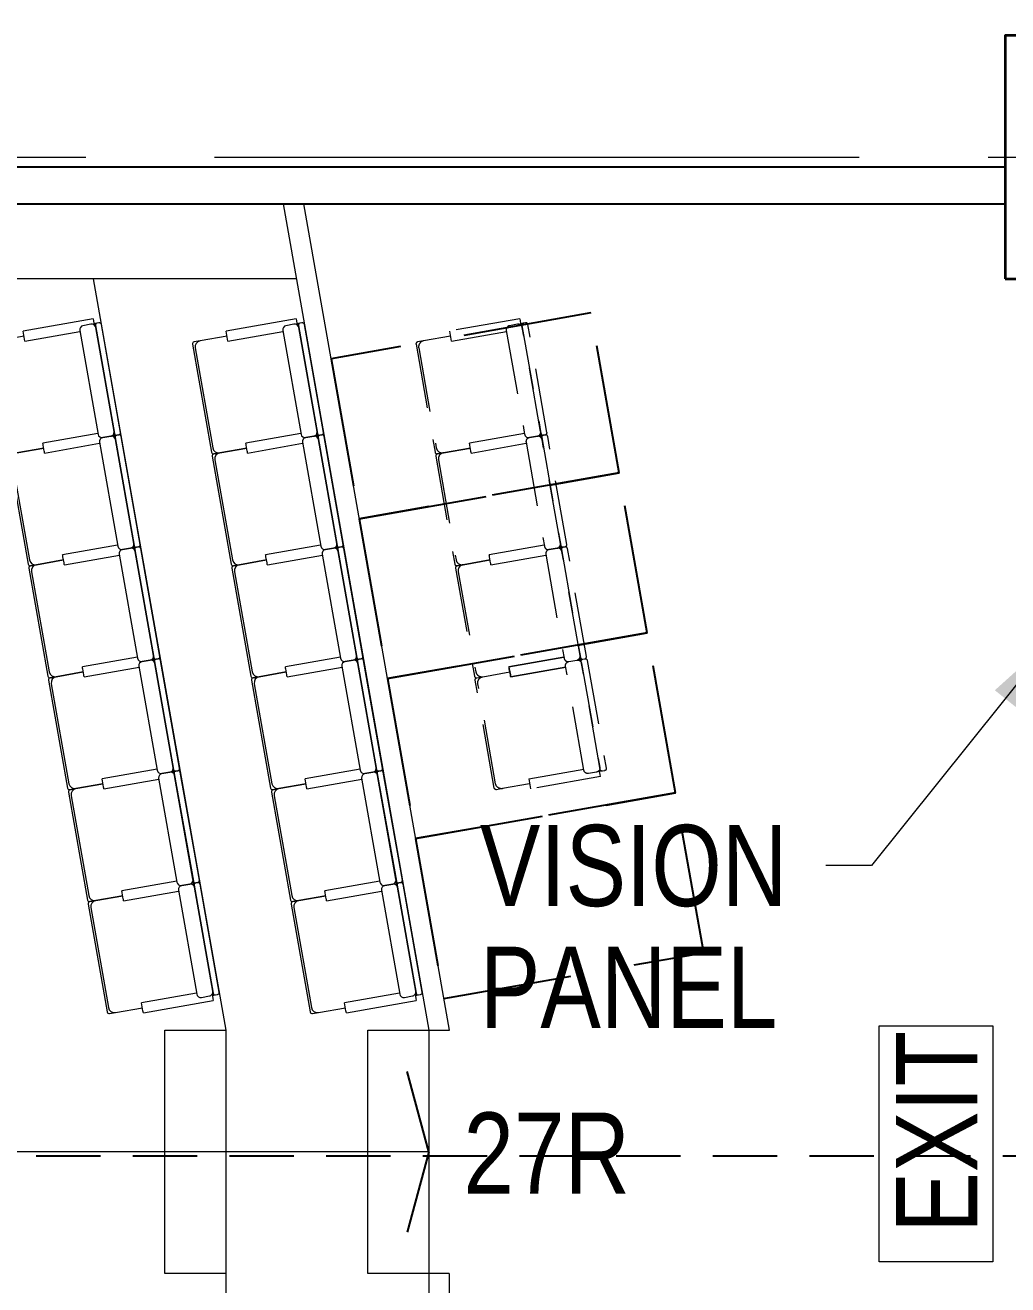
# Model space of a CAD drawing. Header units: millimetres. Extents: x 833576263 to 1668046980, y 817519639 to 1636103653.
# Drawn here: x 834019462 to 834024303, y 818074372 to 818080577 of the extents above; entities that cross this region are included whole.
import ezdxf

# ---------------------------------------------------------------- set-up
doc = ezdxf.new("R2010")
doc.units = ezdxf.units.MM
doc.header["$LTSCALE"] = 100
doc.header["$MEASUREMENT"] = 0
for name, pattern in [('R_P_Grid$0$CENTER', [50.8, 31.75, -6.35, 6.35, -6.35]), ('R_P_LG$0$HIDDEN', [9.525, 6.35, -3.175]), ('R_P_LG$0$HIDDEN2', [4.7625, 3.175, -1.5875])]:
    doc.linetypes.add(name, pattern=pattern)
doc.layers.get('Defpoints').update_dxf_attribs({"color": 170})
for name, color, linetype, lineweight in [('R_P_Grid$0$RDA0251', 1, 'R_P_Grid$0$CENTER', 18), ('R_P_LG$0$RDA04011', 4, 'Continuous', 25), ('R_P_LG$0$RDA0624', 7, 'Continuous', 13), ('R_P_LG$0$RDA2202', 3, 'Continuous', 25), ('R_P_LG$0$RDA2301', 7, 'Continuous', 18), ('R_P_LG$0$RDA2804S', 2, 'Continuous', 35), ('R_P_LG$0$RDA4401', 1, 'Continuous', 18), ('R_P_LG$0$RDA7101', 1, 'Continuous', 18), ('R_P_LG$0$RDA7202', 1, 'Continuous', 13)]:
    doc.layers.add(name, color=color, linetype=linetype, lineweight=lineweight)
doc.layers.add('R_P_LG$0$D-MOE-REF', color=7, linetype='R_P_LG$0$HIDDEN2', true_color=0x9f7fff, plot=False)
doc.layers.add('X-REF', color=7, linetype='Continuous')
doc.styles.add('R_P_LG$0$Arial', font='arial.ttf', dxfattribs={"width": 0.8})
doc.styles.add('R_P_LG$0$Arial_3', font='arial.ttf', dxfattribs={"width": 0.8, "height": 800})
doc.styles.add('R_P_LG$0$romans', font='arial.ttf', dxfattribs={"width": 0.8})
doc.dimstyles.new('R_P_LG$0$M_200LA', dxfattribs={"dimscale": 200, "dimtxt": 2.5, "dimasz": 2, "dimexe": 0.8, "dimexo": 0, "dimgap": 0.75, "dimtad": 1, "dimdec": 0, "dimrnd": 1, "dimzin": 12, "dimdsep": 46, "dimtxsty": 'R_P_LG$0$romans', "dimcen": 2, "dimdle": 1, "dimclrd": 7, "dimclre": 7, "dimclrt": 4, "dimaunit": 1, "dimadec": 3, "dimazin": 0, "dimtfac": 1, "dimtdec": 0, "dimtix": 1, "dimtmove": 2, "dimatfit": 3, "dimfxl": 1, "dimtolj": 1, "dimlwd": 18, "dimlwe": 18, "dimarcsym": 0})

# ---------------------------------------------------------------- blocks, each defined once
blk = doc.blocks.new('R_P_Grid')
at = {"layer": 'R_P_Grid$0$RDA0251'}
blk.add_line((833964515, 818079926.7), (834072885.2, 818079926.7), dxfattribs=at)
blk = doc.blocks.new('R_P_LG$0$P46A_FUNI_Lecture_seat - P46A_FUNI_Lecture_seat-3327715-LG_F _5_000 Mpd_')
at = {"layer": 'R_P_LG$0$RDA7202'}
for p, q in [((-280, 270), (-280, 240)), ((270, 280), (-270, 280)), ((250, 270), (-250, 270)), ((280, 240), (280, 270)), ((-280, 240), (-280, 105)), ((280, 105), (280, 240)), ((-305, 105), (-305, -245)), ((-305, 105), (-295, 105)), ((-295, 105), (-265, 105)), ((-265, 105), (-255, 105)), ((-255, -170), (-255, 105)), ((255, 105), (255, -170)), ((255, 105), (257.9, 105)), ((257.9, 105), (260, 105)), ((260, 105), (262.4, 105)), ((262.4, 105), (265, 105)), ((265, 105), (295, 105)), ((295, 105), (297.6, 105)), ((297.6, 105), (300, 105)), ((300, 105), (302.1, 105)), ((302.1, 105), (303.7, 105)), ((303.7, 105), (305, 105)), ((305, -170), (305, 105)), ((260, -170), (-260, -170)), ((-295, -245), (-305, -245)), ((-273, -245), (-295, -245)), ((-280, -190), (-280, -230)), ((-280, -245), (-280, -260)), ((287, -245), (273, -245)), ((280, -230), (280, -190)), ((280, -260), (280, -245)), ((-280, -260), (-280, -270)), ((270, -250), (-270, -250)), ((-270, -280), (270, -280)), ((-260, -250), (260, -250)), ((280, -270), (280, -260))]:
    blk.add_line(p, q, dxfattribs=at)
for centre, radius, start, end in [((-270, 270), 10, 90, 180), ((270, 270), 10, 0, 90), ((-250, -240), 30, 189.65926, 206.76557), ((-270, -260), 10, 90, 180), ((-270, -270), 10, 180, 270), ((-270, -270), 10, 180, 270), ((270, -260), 10, 0, 90), ((270, -270), 10, 270, 0), ((270, -270), 10, 285, 0)]:
    blk.add_arc(centre, radius, start, end, dxfattribs=at)
for centre, major_axis, start_param, end_param in [((-250, 240), (0, 30), 0, 1.570796), ((250, 240), (0, 30), 4.712389, 6.283185), ((-260, -190), (0, 20), 0, 1.570796), ((260, -190), (0, 20), 4.712389, 6.283185), ((-260, -230), (0, 20), 1.570796, 3.141593), ((260, -230), (0, 20), 3.141593, 4.712389), ((250, -240), (6.6, 29.3), 4.490018, 4.766174)]:
    blk.add_ellipse(centre, major_axis=major_axis, ratio=1, start_param=start_param, end_param=end_param, dxfattribs=at)
blk = doc.blocks.new('R_P_LG$0$P46A_FUNI_Lecture_seat - P46A_FUNI_Lecture_seat-V36-LG_F _5_000 Mpd_')
at = {"layer": 'R_P_LG$0$RDA7202'}
for p, q in [((-280, 270), (-280, 240)), ((270, 280), (-270, 280)), ((250, 270), (-250, 270)), ((280, 240), (280, 270)), ((-280, 240), (-280, 105)), ((280, 105), (280, 240)), ((-305, 105), (-305, -170)), ((-305, 105), (-302.1, 105)), ((-302.1, 105), (-300, 105)), ((-300, 105), (-297.6, 105)), ((-297.6, 105), (-295, 105)), ((-295, 105), (-265, 105)), ((-265, 105), (-262.4, 105)), ((-262.4, 105), (-260, 105)), ((-260, 105), (-257.9, 105)), ((-257.9, 105), (-255, 105)), ((-255, -170), (-255, 105)), ((255, 105), (255, -170)), ((255, 105), (257.9, 105)), ((257.9, 105), (260, 105)), ((260, 105), (262.4, 105)), ((262.4, 105), (265, 105)), ((265, 105), (295, 105)), ((295, 105), (297.6, 105)), ((297.6, 105), (300, 105)), ((300, 105), (302.1, 105)), ((302.1, 105), (303.7, 105)), ((303.7, 105), (305, 105)), ((305, -170), (305, 105)), ((260, -170), (-260, -170)), ((-273, -245), (-287, -245)), ((-280, -190), (-280, -230)), ((-280, -245), (-280, -260)), ((287, -245), (273, -245)), ((280, -230), (280, -190)), ((280, -260), (280, -245)), ((-280, -260), (-280, -270)), ((270, -250), (-270, -250)), ((-270, -280), (270, -280)), ((-260, -250), (260, -250)), ((280, -270), (280, -260))]:
    blk.add_line(p, q, dxfattribs=at)
for centre, start, end in [((-270, 270), 90, 180), ((270, 270), 0, 90), ((-270, -260), 90, 180), ((-270, -270), 180, 270), ((-270, -270), 180.00001, 270), ((270, -260), 0, 90), ((270, -270), 270, 0), ((270, -270), 285, 0)]:
    blk.add_arc(centre, 10, start, end, dxfattribs=at)
for centre, major_axis, start_param, end_param in [((-250, 240), (0, 30), 0, 1.570796), ((250, 240), (0, 30), 4.712389, 6.283185), ((-260, -190), (0, 20), 0, 1.570796), ((260, -190), (0, 20), 4.712389, 6.283185), ((-260, -230), (0, 20), 1.570796, 3.141593), ((-250, -240), (-2.5, 29.9), 1.655089, 1.953651), ((260, -230), (0, 20), 3.141593, 4.712389), ((250, -240), (6.6, 29.3), 4.490018, 4.766174)]:
    blk.add_ellipse(centre, major_axis=major_axis, ratio=1, start_param=start_param, end_param=end_param, dxfattribs=at)
blk = doc.blocks.new('R_P_LG$0$P46A_FUNI_Lecture_seat - P46A_FUNI_Lecture_seat-V37-LG_F _5_000 Mpd_')
at = {"layer": 'R_P_LG$0$RDA7202'}
for p, q in [((-280, 270), (-280, 240)), ((270, 280), (-270, 280)), ((250, 270), (-250, 270)), ((280, 240), (280, 270)), ((-280, 240), (-280, 105)), ((280, 105), (280, 240)), ((-305, 105), (-305, -170)), ((-305, 105), (-302.1, 105)), ((-302.1, 105), (-300, 105)), ((-300, 105), (-297.6, 105)), ((-297.6, 105), (-295, 105)), ((-295, 105), (-265, 105)), ((-265, 105), (-262.4, 105)), ((-262.4, 105), (-260, 105)), ((-260, 105), (-257.9, 105)), ((-257.9, 105), (-255, 105)), ((-255, -170), (-255, 105)), ((255, 105), (255, -170)), ((255, 105), (265, 105)), ((265, 105), (295, 105)), ((295, 105), (305, 105)), ((305, -245), (305, 105)), ((260, -170), (-260, -170)), ((-273, -245), (-287, -245)), ((-280, -190), (-280, -230)), ((-280, -245), (-280, -260)), ((295, -245), (273, -245)), ((280, -230), (280, -190)), ((280, -260), (280, -245)), ((305, -245), (295, -245)), ((-280, -260), (-280, -270)), ((270, -250), (-270, -250)), ((-270, -280), (270, -280)), ((-260, -250), (260, -250)), ((280, -270), (280, -260))]:
    blk.add_line(p, q, dxfattribs=at)
for centre, start, end in [((-270, 270), 90, 180), ((270, 270), 0, 90), ((-270, -260), 90, 180), ((-270, -270), 180, 270), ((-270, -270), 180.00001, 270), ((270, -260), 0, 90), ((270, -270), 270, 0), ((270, -270), 285, 0)]:
    blk.add_arc(centre, 10, start, end, dxfattribs=at)
for centre, major_axis, start_param, end_param in [((-250, 240), (0, 30), 0, 1.570796), ((250, 240), (0, 30), 4.712389, 6.283185), ((-260, -190), (0, 20), 0, 1.570796), ((260, -190), (0, 20), 4.712389, 6.283185), ((-260, -230), (0, 20), 1.570796, 3.141593), ((-250, -240), (-2.5, 29.9), 1.655089, 1.953651), ((260, -230), (0, 20), 3.141593, 4.712389), ((250, -240), (6.6, 29.3), 4.490018, 4.766174)]:
    blk.add_ellipse(centre, major_axis=major_axis, ratio=1, start_param=start_param, end_param=end_param, dxfattribs=at)
blk = doc.blocks.new('R_P_LG$0$P46A_FUNI_Lecture_seat - P46A_FUNI_Lecture_seat-V38-LG_F _5_000 Mpd_')
at = {"layer": 'R_P_LG$0$RDA7202'}
for p, q in [((-280, 270), (-280, 240)), ((270, 280), (-270, 280)), ((250, 270), (-250, 270)), ((280, 240), (280, 270)), ((-280, 240), (-280, 105)), ((280, 105), (280, 240)), ((-305, 105), (-305, -170)), ((-305, 105), (-303.7, 105)), ((-303.7, 105), (-302.1, 105)), ((-302.1, 105), (-300, 105)), ((-300, 105), (-297.6, 105)), ((-297.6, 105), (-295, 105)), ((-295, 105), (-265, 105)), ((-265, 105), (-262.4, 105)), ((-262.4, 105), (-260, 105)), ((-260, 105), (-257.9, 105)), ((-257.9, 105), (-255, 105)), ((-255, -170), (-255, 105)), ((255, 105), (255, -170)), ((255, 105), (257.9, 105)), ((257.9, 105), (260, 105)), ((260, 105), (262.4, 105)), ((262.4, 105), (265, 105)), ((265, 105), (295, 105)), ((295, 105), (297.6, 105)), ((297.6, 105), (300, 105)), ((300, 105), (302.1, 105)), ((302.1, 105), (303.7, 105)), ((303.7, 105), (305, 105)), ((305, -170), (305, 105)), ((260, -170), (-260, -170)), ((-273, -245), (-287, -245)), ((-280, -190), (-280, -230)), ((-280, -245), (-280, -260)), ((287, -245), (273, -245)), ((280, -230), (280, -190)), ((280, -260), (280, -245)), ((-280, -260), (-280, -270)), ((270, -250), (-270, -250)), ((-270, -280), (270, -280)), ((-260, -250), (260, -250)), ((280, -270), (280, -260))]:
    blk.add_line(p, q, dxfattribs=at)
for centre, start, end in [((-270, 270), 90, 180), ((270, 270), 0, 90), ((-270, -260), 90, 180), ((-270, -270), 180, 270), ((-270, -270), 180.00001, 270), ((270, -260), 0, 90), ((270, -270), 270, 0), ((270, -270), 285, 0)]:
    blk.add_arc(centre, 10, start, end, dxfattribs=at)
for centre, major_axis, start_param, end_param in [((-250, 240), (0, 30), 0, 1.570796), ((250, 240), (0, 30), 4.712389, 6.283185), ((-260, -190), (0, 20), 0, 1.570796), ((260, -190), (0, 20), 4.712389, 6.283185), ((-260, -230), (0, 20), 1.570796, 3.141593), ((-250, -240), (-2.5, 29.9), 1.655089, 1.953651), ((260, -230), (0, 20), 3.141593, 4.712389), ((250, -240), (6.6, 29.3), 4.490018, 4.766174)]:
    blk.add_ellipse(centre, major_axis=major_axis, ratio=1, start_param=start_param, end_param=end_param, dxfattribs=at)
blk = doc.blocks.new('R_P_LG$0$P46A_FUNI_Lecture_seat - P46A_FUNI_Lecture_seat-V39-LG_F _5_000 Mpd_')
at = {"layer": 'R_P_LG$0$RDA7202'}
for p, q in [((-280, 270), (-280, 240)), ((270, 280), (-270, 280)), ((250, 270), (-250, 270)), ((280, 240), (280, 270)), ((-280, 240), (-280, 105)), ((280, 105), (280, 240)), ((-305, 105), (-305, -170)), ((-305, 105), (-303.7, 105)), ((-303.7, 105), (-302.1, 105)), ((-302.1, 105), (-300, 105)), ((-300, 105), (-297.6, 105)), ((-297.6, 105), (-295, 105)), ((-295, 105), (-265, 105)), ((-265, 105), (-262.4, 105)), ((-262.4, 105), (-260, 105)), ((-260, 105), (-257.9, 105)), ((-257.9, 105), (-255, 105)), ((-255, -170), (-255, 105)), ((255, 105), (255, -170)), ((255, 105), (265, 105)), ((265, 105), (295, 105)), ((295, 105), (305, 105)), ((305, -245), (305, 105)), ((260, -170), (-260, -170)), ((-273, -245), (-287, -245)), ((-280, -190), (-280, -230)), ((-280, -245), (-280, -260)), ((295, -245), (273, -245)), ((280, -230), (280, -190)), ((280, -260), (280, -245)), ((305, -245), (295, -245)), ((-280, -260), (-280, -270)), ((270, -250), (-270, -250)), ((-270, -280), (270, -280)), ((-260, -250), (260, -250)), ((280, -270), (280, -260))]:
    blk.add_line(p, q, dxfattribs=at)
for centre, start, end in [((-270, 270), 90, 180), ((270, 270), 0, 90), ((-270, -260), 90, 180), ((-270, -270), 180, 270), ((-270, -270), 180.00001, 270), ((270, -260), 0, 90), ((270, -270), 270, 0), ((270, -270), 285, 0)]:
    blk.add_arc(centre, 10, start, end, dxfattribs=at)
for centre, major_axis, start_param, end_param in [((-250, 240), (0, 30), 0, 1.570796), ((250, 240), (0, 30), 4.712389, 6.283185), ((-260, -190), (0, 20), 0, 1.570796), ((260, -190), (0, 20), 4.712389, 6.283185), ((-260, -230), (0, 20), 1.570796, 3.141593), ((-250, -240), (-2.5, 29.9), 1.655089, 1.953651), ((260, -230), (0, 20), 3.141593, 4.712389), ((250, -240), (6.6, 29.3), 4.490018, 4.766174)]:
    blk.add_ellipse(centre, major_axis=major_axis, ratio=1, start_param=start_param, end_param=end_param, dxfattribs=at)
blk = doc.blocks.new('R_P_LG$0$P46A_Symb_EXIT')
at = {"layer": 'R_P_LG$0$RDA7101'}
for p, q in [((-2.612, -0.994), (-2.612, 1.806)), ((-2.612, 1.806), (3.2, 1.806)), ((3.2, 1.806), (3.2, -0.994)), ((3.2, -0.994), (-2.612, -0.994))]:
    blk.add_line(p, q, dxfattribs=at)
at = {"layer": 'R_P_LG$0$RDA7101', "insert": (-1.89, 1.388), "char_height": 2, "width": 6.15696, "attachment_point": 1, "style": 'R_P_LG$0$Arial_3'}
blk.add_mtext('EXIT', dxfattribs=at)
blk = doc.blocks.new('R_P_LG$0$Lecture_sea_Removable')
at = {"layer": 'R_P_LG$0$RDA7202', "color": 6, "linetype": 'R_P_LG$0$HIDDEN2'}
for p, q in [((-280, 270), (-280, 240)), ((270, 280), (-270, 280)), ((250, 270), (-250, 270)), ((280, 240), (280, 270)), ((-280, 240), (-280, 105)), ((280, 105), (280, 240)), ((-305, 105), (-305, -170)), ((-305, 105), (-295, 105)), ((-295, 105), (-265, 105)), ((-265, 105), (-255, 105)), ((-255, -170), (-255, 105)), ((255, 105), (255, -170)), ((255, 105), (265, 105)), ((265, 105), (295, 105)), ((295, 105), (305, 105)), ((305, -245), (305, 105)), ((260, -170), (-260, -170)), ((-273, -245), (-287, -245)), ((-280, -190), (-280, -230)), ((-280, -245), (-280, -260)), ((295, -245), (273, -245)), ((280, -230), (280, -190)), ((280, -260), (280, -245)), ((305, -245), (295, -245)), ((-280, -260), (-280, -270)), ((270, -250), (-270, -250)), ((-270, -280), (270, -280)), ((-260, -250), (260, -250)), ((280, -270), (280, -260))]:
    blk.add_line(p, q, dxfattribs=at)
for centre, radius, start, end in [((-270, 270), 10, 90, 180), ((270, 270), 10, 0, 90), ((-250, -240), 30, 189.65926, 206.76557), ((-270, -260), 10, 90, 180), ((-270, -270), 10, 180, 270), ((-270, -270), 10, 180, 270), ((270, -260), 10, 0, 90), ((270, -270), 10, 270, 0), ((270, -270), 10, 285, 0)]:
    blk.add_arc(centre, radius, start, end, dxfattribs=at)
for centre, major_axis, start_param, end_param in [((-250, 240), (0, 30), 0, 1.570796), ((250, 240), (0, 30), 4.712389, 6.283185), ((-260, -190), (0, 20), 0, 1.570796), ((260, -190), (0, 20), 4.712389, 6.283185), ((-260, -230), (0, 20), 1.570796, 3.141593), ((260, -230), (0, 20), 3.141593, 4.712389), ((250, -240), (6.6, 29.3), 4.490018, 4.766174)]:
    blk.add_ellipse(centre, major_axis=major_axis, ratio=1, start_param=start_param, end_param=end_param, dxfattribs=at)
blk = doc.blocks.new('R_P_LG$0$Lecture_sea_Removable-1')
at = {"layer": 'R_P_LG$0$RDA7202', "color": 6, "linetype": 'R_P_LG$0$HIDDEN2'}
for p, q in [((-280, 270), (-280, 240)), ((270, 280), (-270, 280)), ((250, 270), (-250, 270)), ((280, 240), (280, 270)), ((-280, 240), (-280, 105)), ((280, 105), (280, 240)), ((-305, 105), (-305, -170)), ((-305, 105), (-302.1, 105)), ((-302.1, 105), (-300, 105)), ((-300, 105), (-297.6, 105)), ((-297.6, 105), (-295, 105)), ((-295, 105), (-265, 105)), ((-265, 105), (-262.4, 105)), ((-262.4, 105), (-260, 105)), ((-260, 105), (-257.9, 105)), ((-257.9, 105), (-255, 105)), ((-255, -170), (-255, 105)), ((255, 105), (255, -170)), ((255, 105), (257.9, 105)), ((257.9, 105), (260, 105)), ((260, 105), (262.4, 105)), ((262.4, 105), (265, 105)), ((265, 105), (295, 105)), ((295, 105), (297.6, 105)), ((297.6, 105), (300, 105)), ((300, 105), (302.1, 105)), ((302.1, 105), (303.7, 105)), ((303.7, 105), (305, 105)), ((305, -170), (305, 105)), ((260, -170), (-260, -170)), ((-273, -245), (-287, -245)), ((-280, -190), (-280, -230)), ((-280, -245), (-280, -260)), ((287, -245), (273, -245)), ((280, -230), (280, -190)), ((280, -260), (280, -245)), ((-280, -260), (-280, -270)), ((270, -250), (-270, -250)), ((-270, -280), (270, -280)), ((-260, -250), (260, -250)), ((280, -270), (280, -260))]:
    blk.add_line(p, q, dxfattribs=at)
for centre, start, end in [((-270, 270), 90, 180), ((270, 270), 0, 90), ((-270, -260), 90, 180), ((-270, -270), 180, 270), ((-270, -270), 180.00001, 270), ((270, -260), 0, 90), ((270, -270), 270, 0), ((270, -270), 285, 0)]:
    blk.add_arc(centre, 10, start, end, dxfattribs=at)
for centre, major_axis, start_param, end_param in [((-250, 240), (0, 30), 0, 1.570796), ((250, 240), (0, 30), 4.712389, 6.283185), ((-260, -190), (0, 20), 0, 1.570796), ((260, -190), (0, 20), 4.712389, 6.283185), ((-260, -230), (0, 20), 1.570796, 3.141593), ((-250, -240), (-2.5, 29.9), 1.655089, 1.953651), ((260, -230), (0, 20), 3.141593, 4.712389), ((250, -240), (6.6, 29.3), 4.490018, 4.766174)]:
    blk.add_ellipse(centre, major_axis=major_axis, ratio=1, start_param=start_param, end_param=end_param, dxfattribs=at)
blk = doc.blocks.new('R_P_LG')
at = {"layer": 'R_P_LG$0$RDA0624', "lineweight": 18}
h = blk.add_hatch(dxfattribs=at)
h.set_pattern_fill('DOTS', color=4, scale=90, angle=45, style=0)
h.set_pattern_definition([(45, (0, 0), (-50.513940681, 151.541822043), [0, -142.875])])
edge = h.paths.add_edge_path()
edge.add_arc((834065390, 818020126.7), 13000, 75, 90)
edge.add_line((834065390, 818033126.7), (833989233.5977, 818033126.7))
edge.add_arc((833989233.5977, 818040126.7), 7000, 227.47847394, 269.99999999, ccw=False)
edge.add_line((833984502.5276, 818034967.5358), (833978583.9299, 818040395.0234))
edge.add_arc((833983315, 818045554.1877), 7000, 180, 227.47847394, ccw=False)
edge.add_line((833976315, 818045554.1877), (833976315, 818098726.7))
edge.add_arc((833983314.9761, 818098726.7099), 6999.9761, 115.841715, 180.00008101, ccw=False)
edge.add_line((833980263.7812, 818105026.7), (834002230.1033, 818105026.7))
edge.add_line((834002230.1033, 818105026.7), (834002230.4132, 818116699.7))
edge.add_line((834002230.4132, 818116699.7), (833958315, 818116699.7))
edge.add_line((833958315, 818116699.7), (833958315, 818110699.7))
edge.add_line((833958315, 818110699.7), (833963315, 818110699.7))
edge.add_arc((833963315, 818103699.7), 7000, 0, 90, ccw=False)
edge.add_line((833970315, 818103699.7), (833970315, 818045554.1877))
edge.add_arc((833983315, 818045554.1877), 13000, 180, 227.47847393)
edge.add_line((833974528.727, 818035972.8826), (833980447.3247, 818030545.395))
edge.add_arc((833989233.5977, 818040126.7), 13000, 227.47847393, 270)
edge.add_line((833989233.5977, 818027126.7), (834065245.1822, 818027126.7))
edge.add_arc((834065245.1822, 818019026.7), 8100, 75, 90, ccw=False)
edge.add_line((834067341.6165, 818026850.6992), (834090782.7579, 818020569.6643))
edge.add_arc((834094147.4055, 818033126.7), 13000, 255, 270)
edge.add_line((834094147.4055, 818020126.7), (834118759.2741, 818020126.7))
edge.add_arc((834118759.2741, 818033126.7), 13000, 270, 282.26165437)
edge.add_line((834121520.1679, 818020423.257), (834124956.9903, 818021170.1963))
edge.add_arc((834126677.2395, 818013254.9741), 8100, 20.44433993, 102.26165437, ccw=False)
edge.add_arc((834190761.1764, 818035930.696), 59878.7776, 183.670517332, 199.356395537, ccw=False)
edge.add_line((834131005.2286, 818032097.3284), (834127870.7181, 818029996.4247))
edge.add_line((834127870.7181, 818029996.4247), (834126362.9837, 818029715.8154))
edge.add_arc((834117071.8823, 818047426.7), 20000, 270, 297.68143099, ccw=False)
edge.add_line((834117071.8823, 818027426.7), (834089164.0869, 818027426.7))
edge.add_arc((834089164.0869, 818033426.7), 6000, 255.00000001, 270, ccw=False)
edge.add_line((834087611.1726, 818027631.1451), (834068754.6476, 818032683.7357))
at = {"layer": 'Defpoints', "color": 5, "linetype": 'R_P_LG$0$HIDDEN'}
for points in [[(834022248.7444, 818079159.0739), (834020968.4943, 818078933.3313), (834021107.4129, 818078145.4851), (834022387.663, 818078371.2277)], [(834022387.663, 818078371.2277), (834021107.4129, 818078145.4851), (834021246.3314, 818077357.6389), (834022526.5815, 818077583.3815)], [(834022526.5815, 818077583.3815), (834021246.3314, 818077357.6389), (834021385.25, 818076569.7927), (834022665.5001, 818076795.5353)], [(834022665.5001, 818076795.5353), (834021385.25, 818076569.7927), (834021524.1685, 818075781.9465), (834022804.4186, 818076007.6891)]]:
    blk.add_lwpolyline(points, close=True, dxfattribs=at)
at = {"layer": 'R_P_LG$0$D-MOE-REF'}
blk.add_lwpolyline([(834003323.1413, 818075006.8272), (834025840, 818075006.8272), (834029365.4264, 818076658.4019), (834029365.4264, 818080826.7), (834025665, 818081556.7), (834025365, 818081556.7)], dxfattribs=at)
at = {"layer": 'R_P_LG$0$RDA2202'}
for p, q in [((834024290, 818079876.7), (834015490, 818079876.7)), ((834015490, 818079696.7), (834024290, 818079696.7))]:
    blk.add_line(p, q, dxfattribs=at)
at = {"layer": 'R_P_LG$0$RDA2301'}
for p, q in [((834020732.3492, 818079696.7), (834021450, 818075626.7)), ((834021551.5427, 818075626.7), (834020833.8918, 818079696.7)), ((834020797.5902, 818079326.6997), (834015490, 818079326.6997)), ((834019797.5902, 818079326.7), (834020450, 818075626.7)), ((834020150, 818074426.7), (834020150, 818075626.7)), ((834020150, 818075626.7), (834020450, 818075626.7)), ((834020450, 818075626.7), (834020450, 818065676.7)), ((834021150, 818074426.7), (834021150, 818075626.7)), ((834021150, 818075626.7), (834021551.5427, 818075626.7)), ((834021450, 818075626.7), (834021450, 818065676.7)), ((834021450, 818075026.7), (834006450, 818075026.7)), ((834020450, 818074426.7), (834020150, 818074426.7)), ((834021450, 818074426.7), (834021150, 818074426.7)), ((834021550, 818074426.7), (834021450, 818074426.7)), ((834021550, 818074426.7), (834021550, 818066876.7))]:
    blk.add_line(p, q, dxfattribs=at)
at = {"layer": 'R_P_LG$0$RDA2301', "color": 3, "lineweight": 25}
for q in [(834021343.8842, 818075422.7296), (834021343.8842, 818074630.6704)]:
    blk.add_line((834021450, 818075026.7), q, dxfattribs=at)
at = {"layer": 'R_P_LG$0$RDA2804S'}
blk.add_lwpolyline([(834024290, 818079326.7), (834025490, 818079326.7), (834025490, 818080526.7), (834024290, 818080526.7)], close=True, dxfattribs=at)
at = {"layer": 'R_P_LG$0$RDA7101', "xscale": 200.0000000000009, "yscale": 200.0000000000009, "zscale": 200.0000000000009, "rotation": 90}
blk.add_blockref('R_P_LG$0$P46A_Symb_EXIT', (834024029.2, 818075006.7), dxfattribs=at)
at = {"layer": 'R_P_LG$0$RDA7202'}
for name, p, rotation in [('R_P_LG$0$P46A_FUNI_Lecture_seat - P46A_FUNI_Lecture_seat-V39-LG_F _5_000 Mpd_', (834019608.3037, 818078787.7412), 99.99999998753445), ('R_P_LG$0$P46A_FUNI_Lecture_seat - P46A_FUNI_Lecture_seat-V37-LG_F _5_000 Mpd_', (834020608.3037, 818078787.7412), 99.99999998753445), ('R_P_LG$0$Lecture_sea_Removable', (834021709.8464, 818078787.7409), 99.99999997638403), ('R_P_LG$0$P46A_FUNI_Lecture_seat - P46A_FUNI_Lecture_seat-V38-LG_F _5_000 Mpd_', (834019705.5467, 818078236.2489), 99.99999998753445), ('R_P_LG$0$P46A_FUNI_Lecture_seat - P46A_FUNI_Lecture_seat-V36-LG_F _5_000 Mpd_', (834020705.5467, 818078236.2489), 99.99999998753445), ('R_P_LG$0$Lecture_sea_Removable-1', (834021807.0894, 818078236.2486), 99.99999998753445), ('R_P_LG$0$P46A_FUNI_Lecture_seat - P46A_FUNI_Lecture_seat-V38-LG_F _5_000 Mpd_', (834019802.7896, 818077684.7565), 99.99999998753445), ('R_P_LG$0$P46A_FUNI_Lecture_seat - P46A_FUNI_Lecture_seat-V36-LG_F _5_000 Mpd_', (834020802.7896, 818077684.7565), 99.99999998753445), ('R_P_LG$0$Lecture_sea_Removable-1', (834021904.3324, 818077684.7562), 99.99999998753445), ('R_P_LG$0$P46A_FUNI_Lecture_seat - P46A_FUNI_Lecture_seat-V38-LG_F _5_000 Mpd_', (834019900.0326, 818077133.2642), 99.99999998753445), ('R_P_LG$0$P46A_FUNI_Lecture_seat - P46A_FUNI_Lecture_seat-V36-LG_F _5_000 Mpd_', (834020900.0326, 818077133.2642), 99.99999998753445), ('R_P_LG$0$P46A_FUNI_Lecture_seat - P46A_FUNI_Lecture_seat-V38-LG_F _5_000 Mpd_', (834019997.2756, 818076581.7719), 99.99999998753445), ('R_P_LG$0$P46A_FUNI_Lecture_seat - P46A_FUNI_Lecture_seat-V36-LG_F _5_000 Mpd_', (834020997.2756, 818076581.7719), 99.99999998753445), ('R_P_LG$0$P46A_FUNI_Lecture_seat - P46A_FUNI_Lecture_seat-3327715-LG_F _5_000 Mpd_', (834020094.5186, 818076030.2795), 99.99999998753445), ('R_P_LG$0$P46A_FUNI_Lecture_seat - P46A_FUNI_Lecture_seat-3327715-LG_F _5_000 Mpd_', (834021094.5186, 818076030.2795), 99.99999998753445)]:
    blk.add_blockref(name, p, dxfattribs=dict(at, rotation=rotation))
at = {"layer": 'R_P_LG$0$RDA7202', "xscale": -1, "rotation": 99.99999997638395}
blk.add_blockref('R_P_LG$0$Lecture_sea_Removable', (834022001.5753, 818077133.2639), dxfattribs=at)
at = {"layer": 'R_P_LG$0$RDA04011', "style": 'R_P_LG$0$Arial', "width": 0.8}
for s, p in [('VISION', (834021701.5676, 818076237.1395)), ('PANEL', (834021701.5676, 818075637.1395))]:
    blk.add_text(s, height=400, dxfattribs=at).set_placement(p)
at = {"layer": 'R_P_LG$0$RDA4401', "style": 'R_P_LG$0$romans', "width": 0.8}
blk.add_text('27R', height=400, dxfattribs=at).set_placement((834021621.1764, 818074820.4648))
at = {"layer": 'R_P_LG$0$RDA04011'}
blk.add_leader([(834024540, 818077571.5678), (834023630.7486, 818076437.1395), (834023406.2477, 818076437.1395)], dimstyle='R_P_LG$0$M_200LA', override={"dimtad": 0}, dxfattribs=at)

msp = doc.modelspace()

# ---------------------------------------------------------------- block references
at = {"layer": 'X-REF'}
for name in ['R_P_LG', 'R_P_Grid']:
    msp.add_blockref(name, (0, 0), dxfattribs=at)

doc.saveas('drawing.dxf')
